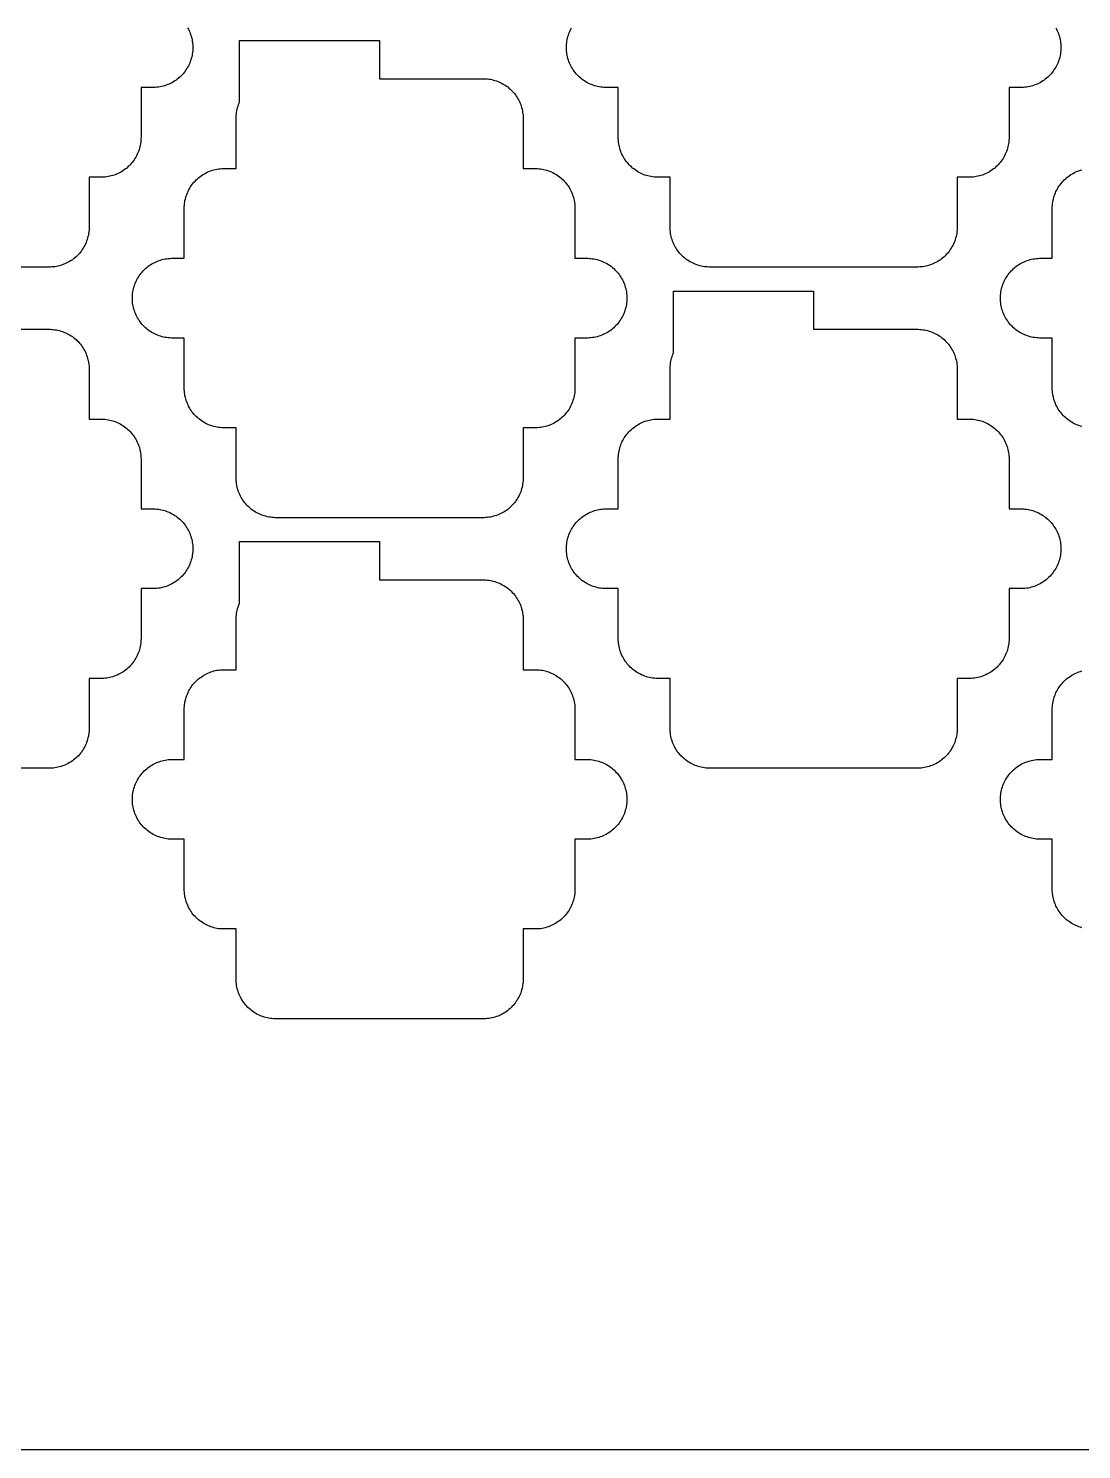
# Model space of a CAD drawing. Extents: x -49 to 54, y -38 to 38.
# Drawn here: x -23.45 to -10.25, y -38 to -20.18 of the extents above; entities that cross this region are included whole.
import ezdxf

# ---------------------------------------------------------------- set-up
doc = ezdxf.new("R2010")
doc.units = 0
doc.layers.add('CONDUCTIVE_LAYER_BACK_LAYER', color=2, linetype='CONTINUOUS')
doc.layers.add('OUTLINE', color=7, linetype='CONTINUOUS')

msp = doc.modelspace()

# ---------------------------------------------------------------- linework, layer by layer
at = {"layer": 'CONDUCTIVE_LAYER_BACK_LAYER'}
for points in [[(-21.454, -20.175), (-21.444, -20.192), (-21.435, -20.21), (-21.427, -20.228), (-21.42, -20.247), (-21.413, -20.266), (-21.408, -20.285), (-21.403, -20.304), (-21.398, -20.323), (-21.395, -20.343), (-21.392, -20.363), (-21.39, -20.382), (-21.389, -20.402), (-21.388, -20.422), (-21.389, -20.442), (-21.39, -20.462), (-21.392, -20.482), (-21.395, -20.501), (-21.398, -20.521), (-21.403, -20.54), (-21.408, -20.559), (-21.413, -20.578), (-21.42, -20.597), (-21.427, -20.616), (-21.435, -20.634), (-21.444, -20.652), (-21.454, -20.669), (-21.464, -20.686), (-21.475, -20.703), (-21.486, -20.719), (-21.498, -20.735), (-21.511, -20.75), (-21.524, -20.765), (-21.538, -20.779), (-21.553, -20.793), (-21.568, -20.806), (-21.583, -20.818), (-21.599, -20.83), (-21.616, -20.841), (-21.633, -20.852), (-21.65, -20.862), (-21.668, -20.871), (-21.686, -20.879), (-21.704, -20.887), (-21.723, -20.894), (-21.741, -20.9), (-21.761, -20.905), (-21.78, -20.91), (-21.799, -20.914), (-21.819, -20.917), (-21.839, -20.92), (-21.859, -20.921), (-21.878, -20.922), (-22.038, -20.922), (-22.038, -21.548), (-22.039, -21.568), (-22.04, -21.588), (-22.042, -21.607), (-22.045, -21.627), (-22.048, -21.647), (-22.053, -21.666), (-22.058, -21.685), (-22.063, -21.704), (-22.07, -21.723), (-22.077, -21.742), (-22.085, -21.76), (-22.094, -21.778), (-22.104, -21.795), (-22.114, -21.812), (-22.125, -21.829), (-22.136, -21.845), (-22.148, -21.861), (-22.161, -21.876), (-22.174, -21.891), (-22.188, -21.905), (-22.203, -21.919), (-22.218, -21.932), (-22.233, -21.944), (-22.249, -21.956), (-22.266, -21.967), (-22.283, -21.978), (-22.3, -21.987), (-22.318, -21.997), (-22.336, -22.005), (-22.354, -22.013), (-22.373, -22.02), (-22.391, -22.026), (-22.411, -22.031), (-22.43, -22.036), (-22.449, -22.04), (-22.469, -22.043), (-22.489, -22.045), (-22.509, -22.047), (-22.528, -22.048), (-22.688, -22.048), (-22.688, -22.674), (-22.689, -22.694), (-22.69, -22.713), (-22.692, -22.733), (-22.695, -22.753), (-22.698, -22.773), (-22.703, -22.792), (-22.708, -22.811), (-22.713, -22.83), (-22.72, -22.849), (-22.727, -22.867), (-22.735, -22.886), (-22.744, -22.903), (-22.754, -22.921), (-22.764, -22.938), (-22.775, -22.955), (-22.786, -22.971), (-22.798, -22.987), (-22.811, -23.002), (-22.824, -23.017), (-22.838, -23.031), (-22.853, -23.044), (-22.868, -23.057), (-22.883, -23.07), (-22.899, -23.082), (-22.916, -23.093), (-22.933, -23.103), (-22.95, -23.113), (-22.968, -23.122), (-22.986, -23.131), (-23.004, -23.138), (-23.023, -23.145), (-23.041, -23.152), (-23.061, -23.157), (-23.08, -23.162), (-23.099, -23.166), (-23.119, -23.169), (-23.139, -23.171), (-23.159, -23.173), (-23.178, -23.174), (-25.798, -23.174)], [(-10.57, -20.175), (-10.561, -20.192), (-10.552, -20.21), (-10.544, -20.228), (-10.536, -20.247), (-10.53, -20.266), (-10.524, -20.285), (-10.519, -20.304), (-10.514, -20.323), (-10.511, -20.343), (-10.508, -20.363), (-10.506, -20.382), (-10.505, -20.402), (-10.505, -20.422), (-10.505, -20.442), (-10.506, -20.462), (-10.508, -20.482), (-10.511, -20.501), (-10.514, -20.521), (-10.519, -20.54), (-10.524, -20.559), (-10.53, -20.578), (-10.536, -20.597), (-10.544, -20.616), (-10.552, -20.634), (-10.561, -20.652), (-10.57, -20.669), (-10.58, -20.686), (-10.591, -20.703), (-10.602, -20.719), (-10.615, -20.735), (-10.627, -20.75), (-10.641, -20.765), (-10.655, -20.779), (-10.669, -20.793), (-10.684, -20.806), (-10.7, -20.818), (-10.716, -20.83), (-10.732, -20.841), (-10.749, -20.852), (-10.766, -20.862), (-10.784, -20.871), (-10.802, -20.879), (-10.82, -20.887), (-10.839, -20.894), (-10.858, -20.9), (-10.877, -20.905), (-10.896, -20.91), (-10.916, -20.914), (-10.935, -20.917), (-10.955, -20.92), (-10.975, -20.921), (-10.995, -20.922), (-11.155, -20.922), (-11.155, -21.548), (-11.155, -21.568), (-11.156, -21.588), (-11.158, -21.607), (-11.161, -21.627), (-11.164, -21.647), (-11.169, -21.666), (-11.174, -21.685), (-11.18, -21.704), (-11.186, -21.723), (-11.194, -21.742), (-11.202, -21.76), (-11.211, -21.778), (-11.22, -21.795), (-11.23, -21.812), (-11.241, -21.829), (-11.252, -21.845), (-11.265, -21.861), (-11.277, -21.876), (-11.291, -21.891), (-11.305, -21.905), (-11.319, -21.919), (-11.334, -21.932), (-11.35, -21.944), (-11.366, -21.956), (-11.382, -21.967), (-11.399, -21.978), (-11.416, -21.987), (-11.434, -21.997), (-11.452, -22.005), (-11.47, -22.013), (-11.489, -22.02), (-11.508, -22.026), (-11.527, -22.031), (-11.546, -22.036), (-11.566, -22.04), (-11.585, -22.043), (-11.605, -22.045), (-11.625, -22.047), (-11.645, -22.048), (-11.805, -22.048), (-11.805, -22.674), (-11.805, -22.694), (-11.806, -22.713), (-11.808, -22.733), (-11.811, -22.753), (-11.814, -22.773), (-11.819, -22.792), (-11.824, -22.811), (-11.83, -22.83), (-11.836, -22.849), (-11.844, -22.867), (-11.852, -22.886), (-11.861, -22.903), (-11.87, -22.921), (-11.88, -22.938), (-11.891, -22.955), (-11.902, -22.971), (-11.915, -22.987), (-11.927, -23.002), (-11.941, -23.017), (-11.955, -23.031), (-11.969, -23.044), (-11.984, -23.057), (-12, -23.07), (-12.016, -23.082), (-12.032, -23.093), (-12.049, -23.103), (-12.066, -23.113), (-12.084, -23.122), (-12.102, -23.131), (-12.12, -23.138), (-12.139, -23.145), (-12.158, -23.152), (-12.177, -23.157), (-12.196, -23.162), (-12.216, -23.166), (-12.235, -23.169), (-12.255, -23.171), (-12.275, -23.173), (-12.295, -23.174), (-14.915, -23.174), (-14.934, -23.173), (-14.954, -23.171), (-14.974, -23.169), (-14.994, -23.166), (-15.013, -23.162), (-15.032, -23.157), (-15.052, -23.152), (-15.07, -23.145), (-15.089, -23.138), (-15.107, -23.131), (-15.125, -23.122), (-15.143, -23.113), (-15.16, -23.103), (-15.177, -23.093), (-15.194, -23.082), (-15.21, -23.07), (-15.225, -23.057), (-15.24, -23.044), (-15.255, -23.031), (-15.269, -23.017), (-15.282, -23.002), (-15.295, -22.987), (-15.307, -22.971), (-15.318, -22.955), (-15.329, -22.938), (-15.339, -22.921), (-15.349, -22.903), (-15.358, -22.886), (-15.366, -22.867), (-15.373, -22.849), (-15.38, -22.83), (-15.385, -22.811), (-15.39, -22.792), (-15.395, -22.773), (-15.398, -22.753), (-15.401, -22.733), (-15.403, -22.713), (-15.404, -22.694), (-15.405, -22.674), (-15.405, -22.048), (-15.565, -22.048), (-15.584, -22.047), (-15.604, -22.045), (-15.624, -22.043), (-15.644, -22.04), (-15.663, -22.036), (-15.682, -22.031), (-15.702, -22.026), (-15.72, -22.02), (-15.739, -22.013), (-15.757, -22.005), (-15.775, -21.997), (-15.793, -21.987), (-15.81, -21.978), (-15.827, -21.967), (-15.844, -21.956), (-15.86, -21.944), (-15.875, -21.932), (-15.89, -21.919), (-15.905, -21.905), (-15.919, -21.891), (-15.932, -21.876), (-15.945, -21.861), (-15.957, -21.845), (-15.968, -21.829), (-15.979, -21.812), (-15.989, -21.795), (-15.999, -21.778), (-16.008, -21.76), (-16.016, -21.742), (-16.023, -21.723), (-16.03, -21.704), (-16.035, -21.685), (-16.04, -21.666), (-16.045, -21.647), (-16.048, -21.627), (-16.051, -21.607), (-16.053, -21.588), (-16.054, -21.568), (-16.055, -21.548), (-16.055, -20.922), (-16.215, -20.922), (-16.234, -20.921), (-16.254, -20.92), (-16.274, -20.917), (-16.294, -20.914), (-16.313, -20.91), (-16.332, -20.905), (-16.352, -20.9), (-16.37, -20.894), (-16.389, -20.887), (-16.407, -20.879), (-16.425, -20.871), (-16.443, -20.862), (-16.46, -20.852), (-16.477, -20.841), (-16.494, -20.83), (-16.51, -20.818), (-16.525, -20.806), (-16.54, -20.793), (-16.555, -20.779), (-16.569, -20.765), (-16.582, -20.75), (-16.595, -20.735), (-16.607, -20.719), (-16.618, -20.703), (-16.629, -20.686), (-16.639, -20.669), (-16.649, -20.652), (-16.658, -20.634), (-16.666, -20.616), (-16.673, -20.597), (-16.68, -20.578), (-16.685, -20.559), (-16.69, -20.54), (-16.695, -20.521), (-16.698, -20.501), (-16.701, -20.482), (-16.703, -20.462), (-16.704, -20.442), (-16.705, -20.422), (-16.704, -20.402), (-16.703, -20.382), (-16.701, -20.363), (-16.698, -20.343), (-16.695, -20.323), (-16.69, -20.304), (-16.685, -20.285), (-16.68, -20.266), (-16.673, -20.247), (-16.666, -20.228), (-16.658, -20.21), (-16.649, -20.192), (-16.639, -20.175)], [(-10.241, -25.173), (-10.26, -25.168), (-10.279, -25.161), (-10.297, -25.155), (-10.316, -25.147), (-10.334, -25.138), (-10.351, -25.129), (-10.369, -25.119), (-10.385, -25.109), (-10.402, -25.098), (-10.418, -25.086), (-10.433, -25.074), (-10.448, -25.06), (-10.463, -25.047), (-10.477, -25.033), (-10.49, -25.018), (-10.503, -25.003), (-10.515, -24.987), (-10.526, -24.971), (-10.537, -24.954), (-10.547, -24.937), (-10.557, -24.919), (-10.566, -24.902), (-10.574, -24.883), (-10.581, -24.865), (-10.588, -24.846), (-10.594, -24.827), (-10.599, -24.808), (-10.603, -24.789), (-10.606, -24.769), (-10.609, -24.749), (-10.611, -24.729), (-10.612, -24.71), (-10.613, -24.69), (-10.613, -24.064), (-10.773, -24.064), (-10.793, -24.063), (-10.812, -24.061), (-10.832, -24.059), (-10.852, -24.056), (-10.871, -24.052), (-10.891, -24.047), (-10.91, -24.042), (-10.929, -24.036), (-10.947, -24.029), (-10.966, -24.021), (-10.984, -24.013), (-11.001, -24.003), (-11.019, -23.994), (-11.035, -23.983), (-11.052, -23.972), (-11.068, -23.96), (-11.083, -23.948), (-11.098, -23.935), (-11.113, -23.921), (-11.127, -23.907), (-11.14, -23.892), (-11.153, -23.877), (-11.165, -23.861), (-11.176, -23.845), (-11.187, -23.828), (-11.197, -23.811), (-11.207, -23.794), (-11.216, -23.776), (-11.224, -23.758), (-11.231, -23.739), (-11.238, -23.72), (-11.244, -23.701), (-11.249, -23.682), (-11.253, -23.663), (-11.256, -23.643), (-11.259, -23.623), (-11.261, -23.604), (-11.262, -23.584), (-11.263, -23.564), (-11.262, -23.544), (-11.261, -23.524), (-11.259, -23.504), (-11.256, -23.485), (-11.253, -23.465), (-11.249, -23.446), (-11.244, -23.427), (-11.238, -23.408), (-11.231, -23.389), (-11.224, -23.37), (-11.216, -23.352), (-11.207, -23.334), (-11.197, -23.317), (-11.187, -23.3), (-11.176, -23.283), (-11.165, -23.267), (-11.153, -23.251), (-11.14, -23.236), (-11.127, -23.221), (-11.113, -23.207), (-11.098, -23.193), (-11.083, -23.18), (-11.068, -23.168), (-11.052, -23.156), (-11.035, -23.145), (-11.019, -23.134), (-11.001, -23.124), (-10.984, -23.115), (-10.966, -23.107), (-10.947, -23.099), (-10.929, -23.092), (-10.91, -23.086), (-10.891, -23.081), (-10.871, -23.076), (-10.852, -23.072), (-10.832, -23.069), (-10.812, -23.066), (-10.793, -23.065), (-10.773, -23.064), (-10.613, -23.064), (-10.613, -22.438), (-10.612, -22.418), (-10.611, -22.398), (-10.609, -22.379), (-10.606, -22.359), (-10.603, -22.339), (-10.599, -22.32), (-10.594, -22.301), (-10.588, -22.282), (-10.581, -22.263), (-10.574, -22.244), (-10.566, -22.226), (-10.557, -22.208), (-10.547, -22.191), (-10.537, -22.174), (-10.526, -22.157), (-10.515, -22.141), (-10.503, -22.125), (-10.49, -22.11), (-10.477, -22.095), (-10.463, -22.081), (-10.448, -22.067), (-10.433, -22.054), (-10.418, -22.042), (-10.402, -22.03), (-10.385, -22.019), (-10.369, -22.008), (-10.351, -21.999), (-10.334, -21.989), (-10.316, -21.981), (-10.297, -21.973), (-10.279, -21.966), (-10.26, -21.96), (-10.241, -21.955)], [(-24.488, -23.954), (-23.178, -23.954), (-23.159, -23.955), (-23.139, -23.957), (-23.119, -23.959), (-23.099, -23.962), (-23.08, -23.966), (-23.061, -23.971), (-23.041, -23.976), (-23.023, -23.982), (-23.004, -23.989), (-22.986, -23.997), (-22.968, -24.006), (-22.95, -24.015), (-22.933, -24.024), (-22.916, -24.035), (-22.899, -24.046), (-22.883, -24.058), (-22.868, -24.07), (-22.853, -24.083), (-22.838, -24.097), (-22.824, -24.111), (-22.811, -24.126), (-22.798, -24.141), (-22.786, -24.157), (-22.775, -24.173), (-22.764, -24.19), (-22.754, -24.207), (-22.744, -24.224), (-22.735, -24.242), (-22.727, -24.26), (-22.72, -24.279), (-22.713, -24.298), (-22.708, -24.317), (-22.703, -24.336), (-22.698, -24.355), (-22.695, -24.375), (-22.692, -24.395), (-22.69, -24.414), (-22.689, -24.434), (-22.688, -24.454), (-22.688, -25.08), (-22.528, -25.08), (-22.509, -25.081), (-22.489, -25.082), (-22.469, -25.085), (-22.449, -25.088), (-22.43, -25.092), (-22.411, -25.097), (-22.391, -25.102), (-22.373, -25.108), (-22.354, -25.115), (-22.336, -25.123), (-22.318, -25.131), (-22.3, -25.14), (-22.283, -25.15), (-22.266, -25.161), (-22.249, -25.172), (-22.233, -25.184), (-22.218, -25.196), (-22.203, -25.209), (-22.188, -25.223), (-22.174, -25.237), (-22.161, -25.252), (-22.148, -25.267), (-22.136, -25.283), (-22.125, -25.299), (-22.114, -25.316), (-22.104, -25.333), (-22.094, -25.35), (-22.085, -25.368), (-22.077, -25.386), (-22.07, -25.405), (-22.063, -25.424), (-22.058, -25.443), (-22.053, -25.462), (-22.048, -25.481), (-22.045, -25.501), (-22.042, -25.52), (-22.04, -25.54), (-22.039, -25.56), (-22.038, -25.58), (-22.038, -26.206), (-21.878, -26.206), (-21.859, -26.207), (-21.839, -26.208), (-21.819, -26.211), (-21.799, -26.214), (-21.78, -26.218), (-21.761, -26.222), (-21.741, -26.228), (-21.723, -26.234), (-21.704, -26.241), (-21.686, -26.249), (-21.668, -26.257), (-21.65, -26.266), (-21.633, -26.276), (-21.616, -26.287), (-21.599, -26.298), (-21.583, -26.31), (-21.568, -26.322), (-21.553, -26.335), (-21.538, -26.349), (-21.524, -26.363), (-21.511, -26.378), (-21.498, -26.393), (-21.486, -26.409), (-21.475, -26.425), (-21.464, -26.442), (-21.454, -26.459), (-21.444, -26.476), (-21.435, -26.494), (-21.427, -26.512), (-21.42, -26.531), (-21.413, -26.549), (-21.408, -26.568), (-21.403, -26.588), (-21.398, -26.607), (-21.395, -26.627), (-21.392, -26.646), (-21.39, -26.666), (-21.389, -26.686), (-21.388, -26.706), (-21.389, -26.726), (-21.39, -26.746), (-21.392, -26.765), (-21.395, -26.785), (-21.398, -26.805), (-21.403, -26.824), (-21.408, -26.843), (-21.413, -26.862), (-21.42, -26.881), (-21.427, -26.899), (-21.435, -26.918), (-21.444, -26.935), (-21.454, -26.953), (-21.464, -26.97), (-21.475, -26.987), (-21.486, -27.003), (-21.498, -27.019), (-21.511, -27.034), (-21.524, -27.049), (-21.538, -27.063), (-21.553, -27.076), (-21.568, -27.09), (-21.583, -27.102), (-21.599, -27.114), (-21.616, -27.125), (-21.633, -27.135), (-21.65, -27.145), (-21.668, -27.154), (-21.686, -27.163), (-21.704, -27.171), (-21.723, -27.178), (-21.741, -27.184), (-21.761, -27.189), (-21.78, -27.194), (-21.799, -27.198), (-21.819, -27.201), (-21.839, -27.203), (-21.859, -27.205), (-21.878, -27.206), (-22.038, -27.206), (-22.038, -27.832), (-22.039, -27.852), (-22.04, -27.871), (-22.042, -27.891), (-22.045, -27.911), (-22.048, -27.93), (-22.053, -27.95), (-22.058, -27.969), (-22.063, -27.988), (-22.07, -28.007), (-22.077, -28.025), (-22.085, -28.043), (-22.094, -28.061), (-22.104, -28.079), (-22.114, -28.096), (-22.125, -28.113), (-22.136, -28.129), (-22.148, -28.144), (-22.161, -28.16), (-22.174, -28.174), (-22.188, -28.189), (-22.203, -28.202), (-22.218, -28.215), (-22.233, -28.228), (-22.249, -28.24), (-22.266, -28.251), (-22.283, -28.261), (-22.3, -28.271), (-22.318, -28.28), (-22.336, -28.289), (-22.354, -28.296), (-22.373, -28.303), (-22.391, -28.31), (-22.411, -28.315), (-22.43, -28.32), (-22.449, -28.324), (-22.469, -28.327), (-22.489, -28.329), (-22.509, -28.331), (-22.528, -28.332), (-22.688, -28.332), (-22.688, -28.957), (-22.689, -28.977), (-22.69, -28.997), (-22.692, -29.017), (-22.695, -29.037), (-22.698, -29.056), (-22.703, -29.076), (-22.708, -29.095), (-22.713, -29.114), (-22.72, -29.133), (-22.727, -29.151), (-22.735, -29.169), (-22.744, -29.187), (-22.754, -29.205), (-22.764, -29.222), (-22.775, -29.238), (-22.786, -29.255), (-22.798, -29.27), (-22.811, -29.286), (-22.824, -29.3), (-22.838, -29.315), (-22.853, -29.328), (-22.868, -29.341), (-22.883, -29.354), (-22.899, -29.365), (-22.916, -29.377), (-22.933, -29.387), (-22.95, -29.397), (-22.968, -29.406), (-22.986, -29.415), (-23.004, -29.422), (-23.023, -29.429), (-23.041, -29.435), (-23.061, -29.441), (-23.08, -29.446), (-23.099, -29.449), (-23.119, -29.453), (-23.139, -29.455), (-23.159, -29.457), (-23.178, -29.457), (-25.798, -29.457)], [(-10.241, -31.457), (-10.26, -31.451), (-10.279, -31.445), (-10.297, -31.438), (-10.316, -31.431), (-10.334, -31.422), (-10.351, -31.413), (-10.369, -31.403), (-10.385, -31.393), (-10.402, -31.381), (-10.418, -31.37), (-10.433, -31.357), (-10.448, -31.344), (-10.463, -31.331), (-10.477, -31.316), (-10.49, -31.302), (-10.503, -31.286), (-10.515, -31.271), (-10.526, -31.254), (-10.537, -31.238), (-10.547, -31.221), (-10.557, -31.203), (-10.566, -31.185), (-10.574, -31.167), (-10.581, -31.149), (-10.588, -31.13), (-10.594, -31.111), (-10.599, -31.092), (-10.603, -31.072), (-10.606, -31.053), (-10.609, -31.033), (-10.611, -31.013), (-10.612, -30.993), (-10.613, -30.973), (-10.613, -30.348), (-10.773, -30.348), (-10.793, -30.347), (-10.812, -30.345), (-10.832, -30.343), (-10.852, -30.34), (-10.871, -30.336), (-10.891, -30.331), (-10.91, -30.326), (-10.929, -30.319), (-10.947, -30.312), (-10.966, -30.305), (-10.984, -30.296), (-11.001, -30.287), (-11.019, -30.277), (-11.035, -30.267), (-11.052, -30.256), (-11.068, -30.244), (-11.083, -30.231), (-11.098, -30.218), (-11.113, -30.205), (-11.127, -30.191), (-11.14, -30.176), (-11.153, -30.161), (-11.165, -30.145), (-11.176, -30.129), (-11.187, -30.112), (-11.197, -30.095), (-11.207, -30.077), (-11.216, -30.059), (-11.224, -30.041), (-11.231, -30.023), (-11.238, -30.004), (-11.244, -29.985), (-11.249, -29.966), (-11.253, -29.946), (-11.256, -29.927), (-11.259, -29.907), (-11.261, -29.887), (-11.262, -29.868), (-11.263, -29.848), (-11.262, -29.828), (-11.261, -29.808), (-11.259, -29.788), (-11.256, -29.768), (-11.253, -29.749), (-11.249, -29.729), (-11.244, -29.71), (-11.238, -29.691), (-11.231, -29.672), (-11.224, -29.654), (-11.216, -29.636), (-11.207, -29.618), (-11.197, -29.601), (-11.187, -29.583), (-11.176, -29.567), (-11.165, -29.551), (-11.153, -29.535), (-11.14, -29.52), (-11.127, -29.505), (-11.113, -29.491), (-11.098, -29.477), (-11.083, -29.464), (-11.068, -29.451), (-11.052, -29.44), (-11.035, -29.429), (-11.019, -29.418), (-11.001, -29.408), (-10.984, -29.399), (-10.966, -29.391), (-10.947, -29.383), (-10.929, -29.376), (-10.91, -29.37), (-10.891, -29.364), (-10.871, -29.36), (-10.852, -29.356), (-10.832, -29.352), (-10.812, -29.35), (-10.793, -29.349), (-10.773, -29.348), (-10.613, -29.348), (-10.613, -28.722), (-10.612, -28.702), (-10.611, -28.682), (-10.609, -28.662), (-10.606, -28.643), (-10.603, -28.623), (-10.599, -28.604), (-10.594, -28.584), (-10.588, -28.565), (-10.581, -28.547), (-10.574, -28.528), (-10.566, -28.51), (-10.557, -28.492), (-10.547, -28.475), (-10.537, -28.458), (-10.526, -28.441), (-10.515, -28.425), (-10.503, -28.409), (-10.49, -28.394), (-10.477, -28.379), (-10.463, -28.365), (-10.448, -28.351), (-10.433, -28.338), (-10.418, -28.326), (-10.402, -28.314), (-10.385, -28.303), (-10.369, -28.292), (-10.351, -28.282), (-10.334, -28.273), (-10.316, -28.265), (-10.297, -28.257), (-10.279, -28.25), (-10.26, -28.244), (-10.241, -28.238)]]:
    msp.add_lwpolyline(points, dxfattribs=at)
for points in [[(-17.247, -25.816), (-17.247, -25.835), (-17.248, -25.855), (-17.25, -25.875), (-17.253, -25.895), (-17.256, -25.914), (-17.261, -25.934), (-17.266, -25.953), (-17.272, -25.972), (-17.278, -25.991), (-17.286, -26.009), (-17.294, -26.027), (-17.302, -26.045), (-17.312, -26.063), (-17.322, -26.08), (-17.333, -26.096), (-17.344, -26.113), (-17.356, -26.128), (-17.369, -26.144), (-17.383, -26.158), (-17.396, -26.173), (-17.411, -26.186), (-17.426, -26.199), (-17.441, -26.212), (-17.457, -26.224), (-17.474, -26.235), (-17.491, -26.245), (-17.508, -26.255), (-17.526, -26.264), (-17.544, -26.273), (-17.562, -26.28), (-17.581, -26.287), (-17.6, -26.294), (-17.619, -26.299), (-17.638, -26.304), (-17.658, -26.308), (-17.677, -26.311), (-17.697, -26.313), (-17.717, -26.315), (-17.737, -26.316), (-20.356, -26.316), (-20.376, -26.315), (-20.396, -26.313), (-20.416, -26.311), (-20.436, -26.308), (-20.455, -26.304), (-20.474, -26.299), (-20.493, -26.294), (-20.512, -26.287), (-20.531, -26.28), (-20.549, -26.273), (-20.567, -26.264), (-20.585, -26.255), (-20.602, -26.245), (-20.619, -26.235), (-20.636, -26.224), (-20.652, -26.212), (-20.667, -26.199), (-20.682, -26.186), (-20.697, -26.173), (-20.71, -26.158), (-20.724, -26.144), (-20.737, -26.128), (-20.749, -26.113), (-20.76, -26.096), (-20.771, -26.08), (-20.781, -26.063), (-20.791, -26.045), (-20.799, -26.027), (-20.807, -26.009), (-20.815, -25.991), (-20.821, -25.972), (-20.827, -25.953), (-20.832, -25.934), (-20.837, -25.914), (-20.84, -25.895), (-20.843, -25.875), (-20.845, -25.855), (-20.846, -25.835), (-20.847, -25.816), (-20.847, -25.19), (-21.006, -25.19), (-21.026, -25.189), (-21.046, -25.187), (-21.066, -25.185), (-21.086, -25.182), (-21.105, -25.178), (-21.124, -25.173), (-21.143, -25.168), (-21.162, -25.161), (-21.181, -25.155), (-21.199, -25.147), (-21.217, -25.138), (-21.235, -25.129), (-21.252, -25.119), (-21.269, -25.109), (-21.286, -25.098), (-21.302, -25.086), (-21.317, -25.074), (-21.332, -25.06), (-21.347, -25.047), (-21.36, -25.033), (-21.374, -25.018), (-21.387, -25.003), (-21.399, -24.987), (-21.41, -24.971), (-21.421, -24.954), (-21.431, -24.937), (-21.441, -24.919), (-21.449, -24.902), (-21.457, -24.883), (-21.465, -24.865), (-21.471, -24.846), (-21.477, -24.827), (-21.482, -24.808), (-21.487, -24.789), (-21.49, -24.769), (-21.493, -24.749), (-21.495, -24.729), (-21.496, -24.71), (-21.497, -24.69), (-21.497, -24.064), (-21.656, -24.064), (-21.676, -24.063), (-21.696, -24.061), (-21.716, -24.059), (-21.736, -24.056), (-21.755, -24.052), (-21.774, -24.047), (-21.793, -24.042), (-21.812, -24.036), (-21.831, -24.029), (-21.849, -24.021), (-21.867, -24.013), (-21.885, -24.003), (-21.902, -23.994), (-21.919, -23.983), (-21.936, -23.972), (-21.952, -23.96), (-21.967, -23.948), (-21.982, -23.935), (-21.997, -23.921), (-22.01, -23.907), (-22.024, -23.892), (-22.037, -23.877), (-22.049, -23.861), (-22.06, -23.845), (-22.071, -23.828), (-22.081, -23.811), (-22.091, -23.794), (-22.099, -23.776), (-22.107, -23.758), (-22.115, -23.739), (-22.121, -23.72), (-22.127, -23.701), (-22.132, -23.682), (-22.137, -23.663), (-22.14, -23.643), (-22.143, -23.623), (-22.145, -23.604), (-22.146, -23.584), (-22.147, -23.564), (-22.146, -23.544), (-22.145, -23.524), (-22.143, -23.504), (-22.14, -23.485), (-22.137, -23.465), (-22.132, -23.446), (-22.127, -23.427), (-22.121, -23.408), (-22.115, -23.389), (-22.107, -23.37), (-22.099, -23.352), (-22.091, -23.334), (-22.081, -23.317), (-22.071, -23.3), (-22.06, -23.283), (-22.049, -23.267), (-22.037, -23.251), (-22.024, -23.236), (-22.01, -23.221), (-21.997, -23.207), (-21.982, -23.193), (-21.967, -23.18), (-21.952, -23.168), (-21.936, -23.156), (-21.919, -23.145), (-21.902, -23.134), (-21.885, -23.124), (-21.867, -23.115), (-21.849, -23.107), (-21.831, -23.099), (-21.812, -23.092), (-21.793, -23.086), (-21.774, -23.081), (-21.755, -23.076), (-21.736, -23.072), (-21.716, -23.069), (-21.696, -23.066), (-21.676, -23.065), (-21.656, -23.064), (-21.497, -23.064), (-21.497, -22.438), (-21.496, -22.418), (-21.495, -22.398), (-21.493, -22.379), (-21.49, -22.359), (-21.487, -22.339), (-21.482, -22.32), (-21.477, -22.301), (-21.471, -22.282), (-21.465, -22.263), (-21.457, -22.244), (-21.449, -22.226), (-21.441, -22.208), (-21.431, -22.191), (-21.421, -22.174), (-21.41, -22.157), (-21.399, -22.141), (-21.387, -22.125), (-21.374, -22.11), (-21.36, -22.095), (-21.347, -22.081), (-21.332, -22.067), (-21.317, -22.054), (-21.302, -22.042), (-21.286, -22.03), (-21.269, -22.019), (-21.252, -22.008), (-21.235, -21.999), (-21.217, -21.989), (-21.199, -21.981), (-21.181, -21.973), (-21.162, -21.966), (-21.143, -21.96), (-21.124, -21.955), (-21.105, -21.95), (-21.086, -21.946), (-21.066, -21.943), (-21.046, -21.941), (-21.026, -21.939), (-21.006, -21.938), (-20.847, -21.938), (-20.847, -21.312), (-20.846, -21.292), (-20.845, -21.273), (-20.843, -21.253), (-20.84, -21.233), (-20.837, -21.214), (-20.832, -21.194), (-20.827, -21.175), (-20.821, -21.156), (-20.815, -21.137), (-20.807, -21.119), (-20.803, -21.109), (-20.803, -20.332), (-19.047, -20.332), (-19.047, -20.812), (-17.737, -20.812), (-17.717, -20.813), (-17.697, -20.815), (-17.677, -20.817), (-17.658, -20.82), (-17.638, -20.824), (-17.619, -20.829), (-17.6, -20.834), (-17.581, -20.841), (-17.562, -20.848), (-17.544, -20.855), (-17.526, -20.864), (-17.508, -20.873), (-17.491, -20.883), (-17.474, -20.893), (-17.457, -20.904), (-17.441, -20.916), (-17.426, -20.929), (-17.411, -20.942), (-17.396, -20.955), (-17.383, -20.969), (-17.369, -20.984), (-17.356, -20.999), (-17.344, -21.015), (-17.333, -21.031), (-17.322, -21.048), (-17.312, -21.065), (-17.302, -21.083), (-17.294, -21.1), (-17.286, -21.119), (-17.278, -21.137), (-17.272, -21.156), (-17.266, -21.175), (-17.261, -21.194), (-17.256, -21.214), (-17.253, -21.233), (-17.25, -21.253), (-17.248, -21.273), (-17.247, -21.292), (-17.247, -21.312), (-17.247, -21.938), (-17.087, -21.938), (-17.067, -21.939), (-17.047, -21.941), (-17.027, -21.943), (-17.008, -21.946), (-16.988, -21.95), (-16.969, -21.955), (-16.95, -21.96), (-16.931, -21.966), (-16.912, -21.973), (-16.894, -21.981), (-16.876, -21.989), (-16.858, -21.999), (-16.841, -22.008), (-16.824, -22.019), (-16.807, -22.03), (-16.791, -22.042), (-16.776, -22.054), (-16.761, -22.067), (-16.746, -22.081), (-16.733, -22.095), (-16.719, -22.11), (-16.706, -22.125), (-16.694, -22.141), (-16.683, -22.157), (-16.672, -22.174), (-16.662, -22.191), (-16.652, -22.208), (-16.644, -22.226), (-16.636, -22.244), (-16.628, -22.263), (-16.622, -22.282), (-16.616, -22.301), (-16.611, -22.32), (-16.606, -22.339), (-16.603, -22.359), (-16.6, -22.379), (-16.598, -22.398), (-16.597, -22.418), (-16.597, -22.438), (-16.597, -23.064), (-16.437, -23.064), (-16.417, -23.065), (-16.397, -23.066), (-16.377, -23.069), (-16.358, -23.072), (-16.338, -23.076), (-16.319, -23.081), (-16.3, -23.086), (-16.281, -23.092), (-16.262, -23.099), (-16.244, -23.107), (-16.226, -23.115), (-16.208, -23.124), (-16.191, -23.134), (-16.174, -23.145), (-16.157, -23.156), (-16.141, -23.168), (-16.126, -23.18), (-16.111, -23.193), (-16.096, -23.207), (-16.083, -23.221), (-16.069, -23.236), (-16.056, -23.251), (-16.044, -23.267), (-16.033, -23.283), (-16.022, -23.3), (-16.012, -23.317), (-16.002, -23.334), (-15.994, -23.352), (-15.986, -23.37), (-15.978, -23.389), (-15.972, -23.408), (-15.966, -23.427), (-15.961, -23.446), (-15.956, -23.465), (-15.953, -23.485), (-15.95, -23.504), (-15.948, -23.524), (-15.947, -23.544), (-15.947, -23.564), (-15.947, -23.584), (-15.948, -23.604), (-15.95, -23.623), (-15.953, -23.643), (-15.956, -23.663), (-15.961, -23.682), (-15.966, -23.701), (-15.972, -23.72), (-15.978, -23.739), (-15.986, -23.758), (-15.994, -23.776), (-16.002, -23.794), (-16.012, -23.811), (-16.022, -23.828), (-16.033, -23.845), (-16.044, -23.861), (-16.056, -23.877), (-16.069, -23.892), (-16.083, -23.907), (-16.096, -23.921), (-16.111, -23.935), (-16.126, -23.948), (-16.141, -23.96), (-16.157, -23.972), (-16.174, -23.983), (-16.191, -23.994), (-16.208, -24.003), (-16.226, -24.013), (-16.244, -24.021), (-16.262, -24.029), (-16.281, -24.036), (-16.3, -24.042), (-16.319, -24.047), (-16.338, -24.052), (-16.358, -24.056), (-16.377, -24.059), (-16.397, -24.061), (-16.417, -24.063), (-16.437, -24.064), (-16.597, -24.064), (-16.597, -24.69), (-16.597, -24.71), (-16.598, -24.729), (-16.6, -24.749), (-16.603, -24.769), (-16.606, -24.789), (-16.611, -24.808), (-16.616, -24.827), (-16.622, -24.846), (-16.628, -24.865), (-16.636, -24.883), (-16.644, -24.902), (-16.652, -24.919), (-16.662, -24.937), (-16.672, -24.954), (-16.683, -24.971), (-16.694, -24.987), (-16.706, -25.003), (-16.719, -25.018), (-16.733, -25.033), (-16.746, -25.047), (-16.761, -25.06), (-16.776, -25.074), (-16.791, -25.086), (-16.807, -25.098), (-16.824, -25.109), (-16.841, -25.119), (-16.858, -25.129), (-16.876, -25.138), (-16.894, -25.147), (-16.912, -25.155), (-16.931, -25.161), (-16.95, -25.168), (-16.969, -25.173), (-16.988, -25.178), (-17.008, -25.182), (-17.027, -25.185), (-17.047, -25.187), (-17.067, -25.189), (-17.087, -25.19), (-17.247, -25.19)], [(-11.805, -28.957), (-11.805, -28.977), (-11.806, -28.997), (-11.808, -29.017), (-11.811, -29.037), (-11.814, -29.056), (-11.819, -29.076), (-11.824, -29.095), (-11.83, -29.114), (-11.836, -29.133), (-11.844, -29.151), (-11.852, -29.169), (-11.861, -29.187), (-11.87, -29.205), (-11.88, -29.222), (-11.891, -29.238), (-11.902, -29.255), (-11.915, -29.27), (-11.927, -29.286), (-11.941, -29.3), (-11.955, -29.315), (-11.969, -29.328), (-11.984, -29.341), (-12, -29.354), (-12.016, -29.365), (-12.032, -29.377), (-12.049, -29.387), (-12.066, -29.397), (-12.084, -29.406), (-12.102, -29.415), (-12.12, -29.422), (-12.139, -29.429), (-12.158, -29.435), (-12.177, -29.441), (-12.196, -29.446), (-12.216, -29.449), (-12.235, -29.453), (-12.255, -29.455), (-12.275, -29.457), (-12.295, -29.457), (-14.915, -29.457), (-14.934, -29.457), (-14.954, -29.455), (-14.974, -29.453), (-14.994, -29.449), (-15.013, -29.446), (-15.032, -29.441), (-15.052, -29.435), (-15.07, -29.429), (-15.089, -29.422), (-15.107, -29.415), (-15.125, -29.406), (-15.143, -29.397), (-15.16, -29.387), (-15.177, -29.377), (-15.194, -29.365), (-15.21, -29.354), (-15.225, -29.341), (-15.24, -29.328), (-15.255, -29.315), (-15.269, -29.3), (-15.282, -29.286), (-15.295, -29.27), (-15.307, -29.255), (-15.318, -29.238), (-15.329, -29.222), (-15.339, -29.205), (-15.349, -29.187), (-15.358, -29.169), (-15.366, -29.151), (-15.373, -29.133), (-15.38, -29.114), (-15.385, -29.095), (-15.39, -29.076), (-15.395, -29.056), (-15.398, -29.037), (-15.401, -29.017), (-15.403, -28.997), (-15.404, -28.977), (-15.405, -28.957), (-15.405, -28.332), (-15.565, -28.332), (-15.584, -28.331), (-15.604, -28.329), (-15.624, -28.327), (-15.644, -28.324), (-15.663, -28.32), (-15.682, -28.315), (-15.702, -28.31), (-15.72, -28.303), (-15.739, -28.296), (-15.757, -28.289), (-15.775, -28.28), (-15.793, -28.271), (-15.81, -28.261), (-15.827, -28.251), (-15.844, -28.24), (-15.86, -28.228), (-15.875, -28.215), (-15.89, -28.202), (-15.905, -28.189), (-15.919, -28.174), (-15.932, -28.16), (-15.945, -28.144), (-15.957, -28.129), (-15.968, -28.113), (-15.979, -28.096), (-15.989, -28.079), (-15.999, -28.061), (-16.008, -28.043), (-16.016, -28.025), (-16.023, -28.007), (-16.03, -27.988), (-16.035, -27.969), (-16.04, -27.95), (-16.045, -27.93), (-16.048, -27.911), (-16.051, -27.891), (-16.053, -27.871), (-16.054, -27.852), (-16.055, -27.832), (-16.055, -27.206), (-16.215, -27.206), (-16.234, -27.205), (-16.254, -27.203), (-16.274, -27.201), (-16.294, -27.198), (-16.313, -27.194), (-16.332, -27.189), (-16.352, -27.184), (-16.37, -27.178), (-16.389, -27.171), (-16.407, -27.163), (-16.425, -27.154), (-16.443, -27.145), (-16.46, -27.135), (-16.477, -27.125), (-16.494, -27.114), (-16.51, -27.102), (-16.525, -27.09), (-16.54, -27.076), (-16.555, -27.063), (-16.569, -27.049), (-16.582, -27.034), (-16.595, -27.019), (-16.607, -27.003), (-16.618, -26.987), (-16.629, -26.97), (-16.639, -26.953), (-16.649, -26.935), (-16.658, -26.918), (-16.666, -26.899), (-16.673, -26.881), (-16.68, -26.862), (-16.685, -26.843), (-16.69, -26.824), (-16.695, -26.805), (-16.698, -26.785), (-16.701, -26.765), (-16.703, -26.746), (-16.704, -26.726), (-16.705, -26.706), (-16.704, -26.686), (-16.703, -26.666), (-16.701, -26.646), (-16.698, -26.627), (-16.695, -26.607), (-16.69, -26.588), (-16.685, -26.568), (-16.68, -26.549), (-16.673, -26.531), (-16.666, -26.512), (-16.658, -26.494), (-16.649, -26.476), (-16.639, -26.459), (-16.629, -26.442), (-16.618, -26.425), (-16.607, -26.409), (-16.595, -26.393), (-16.582, -26.378), (-16.569, -26.363), (-16.555, -26.349), (-16.54, -26.335), (-16.525, -26.322), (-16.51, -26.31), (-16.494, -26.298), (-16.477, -26.287), (-16.46, -26.276), (-16.443, -26.266), (-16.425, -26.257), (-16.407, -26.249), (-16.389, -26.241), (-16.37, -26.234), (-16.352, -26.228), (-16.332, -26.222), (-16.313, -26.218), (-16.294, -26.214), (-16.274, -26.211), (-16.254, -26.208), (-16.234, -26.207), (-16.215, -26.206), (-16.055, -26.206), (-16.055, -25.58), (-16.054, -25.56), (-16.053, -25.54), (-16.051, -25.52), (-16.048, -25.501), (-16.045, -25.481), (-16.04, -25.462), (-16.035, -25.443), (-16.03, -25.424), (-16.023, -25.405), (-16.016, -25.386), (-16.008, -25.368), (-15.999, -25.35), (-15.989, -25.333), (-15.979, -25.316), (-15.968, -25.299), (-15.957, -25.283), (-15.945, -25.267), (-15.932, -25.252), (-15.919, -25.237), (-15.905, -25.223), (-15.89, -25.209), (-15.875, -25.196), (-15.86, -25.184), (-15.844, -25.172), (-15.827, -25.161), (-15.81, -25.15), (-15.793, -25.14), (-15.775, -25.131), (-15.757, -25.123), (-15.739, -25.115), (-15.72, -25.108), (-15.702, -25.102), (-15.682, -25.097), (-15.663, -25.092), (-15.644, -25.088), (-15.624, -25.085), (-15.604, -25.082), (-15.584, -25.081), (-15.565, -25.08), (-15.405, -25.08), (-15.405, -24.454), (-15.404, -24.434), (-15.403, -24.414), (-15.401, -24.395), (-15.398, -24.375), (-15.395, -24.355), (-15.39, -24.336), (-15.385, -24.317), (-15.38, -24.298), (-15.373, -24.279), (-15.366, -24.26), (-15.362, -24.251), (-15.362, -23.474), (-13.605, -23.474), (-13.605, -23.954), (-12.295, -23.954), (-12.275, -23.955), (-12.255, -23.957), (-12.235, -23.959), (-12.216, -23.962), (-12.196, -23.966), (-12.177, -23.971), (-12.158, -23.976), (-12.139, -23.982), (-12.12, -23.989), (-12.102, -23.997), (-12.084, -24.006), (-12.066, -24.015), (-12.049, -24.024), (-12.032, -24.035), (-12.016, -24.046), (-12, -24.058), (-11.984, -24.07), (-11.969, -24.083), (-11.955, -24.097), (-11.941, -24.111), (-11.927, -24.126), (-11.915, -24.141), (-11.902, -24.157), (-11.891, -24.173), (-11.88, -24.19), (-11.87, -24.207), (-11.861, -24.224), (-11.852, -24.242), (-11.844, -24.26), (-11.836, -24.279), (-11.83, -24.298), (-11.824, -24.317), (-11.819, -24.336), (-11.814, -24.355), (-11.811, -24.375), (-11.808, -24.395), (-11.806, -24.414), (-11.805, -24.434), (-11.805, -24.454), (-11.805, -25.08), (-11.645, -25.08), (-11.625, -25.081), (-11.605, -25.082), (-11.585, -25.085), (-11.566, -25.088), (-11.546, -25.092), (-11.527, -25.097), (-11.508, -25.102), (-11.489, -25.108), (-11.47, -25.115), (-11.452, -25.123), (-11.434, -25.131), (-11.416, -25.14), (-11.399, -25.15), (-11.382, -25.161), (-11.366, -25.172), (-11.35, -25.184), (-11.334, -25.196), (-11.319, -25.209), (-11.305, -25.223), (-11.291, -25.237), (-11.277, -25.252), (-11.265, -25.267), (-11.252, -25.283), (-11.241, -25.299), (-11.23, -25.316), (-11.22, -25.333), (-11.211, -25.35), (-11.202, -25.368), (-11.194, -25.386), (-11.186, -25.405), (-11.18, -25.424), (-11.174, -25.443), (-11.169, -25.462), (-11.164, -25.481), (-11.161, -25.501), (-11.158, -25.52), (-11.156, -25.54), (-11.155, -25.56), (-11.155, -25.58), (-11.155, -26.206), (-10.995, -26.206), (-10.975, -26.207), (-10.955, -26.208), (-10.935, -26.211), (-10.916, -26.214), (-10.896, -26.218), (-10.877, -26.222), (-10.858, -26.228), (-10.839, -26.234), (-10.82, -26.241), (-10.802, -26.249), (-10.784, -26.257), (-10.766, -26.266), (-10.749, -26.276), (-10.732, -26.287), (-10.716, -26.298), (-10.7, -26.31), (-10.684, -26.322), (-10.669, -26.335), (-10.655, -26.349), (-10.641, -26.363), (-10.627, -26.378), (-10.615, -26.393), (-10.602, -26.409), (-10.591, -26.425), (-10.58, -26.442), (-10.57, -26.459), (-10.561, -26.476), (-10.552, -26.494), (-10.544, -26.512), (-10.536, -26.531), (-10.53, -26.549), (-10.524, -26.568), (-10.519, -26.588), (-10.514, -26.607), (-10.511, -26.627), (-10.508, -26.646), (-10.506, -26.666), (-10.505, -26.686), (-10.505, -26.706), (-10.505, -26.726), (-10.506, -26.746), (-10.508, -26.765), (-10.511, -26.785), (-10.514, -26.805), (-10.519, -26.824), (-10.524, -26.843), (-10.53, -26.862), (-10.536, -26.881), (-10.544, -26.899), (-10.552, -26.918), (-10.561, -26.935), (-10.57, -26.953), (-10.58, -26.97), (-10.591, -26.987), (-10.602, -27.003), (-10.615, -27.019), (-10.627, -27.034), (-10.641, -27.049), (-10.655, -27.063), (-10.669, -27.076), (-10.684, -27.09), (-10.7, -27.102), (-10.716, -27.114), (-10.732, -27.125), (-10.749, -27.135), (-10.766, -27.145), (-10.784, -27.154), (-10.802, -27.163), (-10.82, -27.171), (-10.839, -27.178), (-10.858, -27.184), (-10.877, -27.189), (-10.896, -27.194), (-10.916, -27.198), (-10.935, -27.201), (-10.955, -27.203), (-10.975, -27.205), (-10.995, -27.206), (-11.155, -27.206), (-11.155, -27.832), (-11.155, -27.852), (-11.156, -27.871), (-11.158, -27.891), (-11.161, -27.911), (-11.164, -27.93), (-11.169, -27.95), (-11.174, -27.969), (-11.18, -27.988), (-11.186, -28.007), (-11.194, -28.025), (-11.202, -28.043), (-11.211, -28.061), (-11.22, -28.079), (-11.23, -28.096), (-11.241, -28.113), (-11.252, -28.129), (-11.265, -28.144), (-11.277, -28.16), (-11.291, -28.174), (-11.305, -28.189), (-11.319, -28.202), (-11.334, -28.215), (-11.35, -28.228), (-11.366, -28.24), (-11.382, -28.251), (-11.399, -28.261), (-11.416, -28.271), (-11.434, -28.28), (-11.452, -28.289), (-11.47, -28.296), (-11.489, -28.303), (-11.508, -28.31), (-11.527, -28.315), (-11.546, -28.32), (-11.566, -28.324), (-11.585, -28.327), (-11.605, -28.329), (-11.625, -28.331), (-11.645, -28.332), (-11.805, -28.332)], [(-17.247, -32.099), (-17.247, -32.119), (-17.248, -32.139), (-17.25, -32.159), (-17.253, -32.179), (-17.256, -32.198), (-17.261, -32.217), (-17.266, -32.237), (-17.272, -32.256), (-17.278, -32.274), (-17.286, -32.293), (-17.294, -32.311), (-17.302, -32.329), (-17.312, -32.346), (-17.322, -32.364), (-17.333, -32.38), (-17.344, -32.396), (-17.356, -32.412), (-17.369, -32.427), (-17.383, -32.442), (-17.396, -32.456), (-17.411, -32.47), (-17.426, -32.483), (-17.441, -32.495), (-17.457, -32.507), (-17.474, -32.518), (-17.491, -32.529), (-17.508, -32.539), (-17.526, -32.548), (-17.544, -32.556), (-17.562, -32.564), (-17.581, -32.571), (-17.6, -32.577), (-17.619, -32.583), (-17.638, -32.587), (-17.658, -32.591), (-17.677, -32.594), (-17.697, -32.597), (-17.717, -32.598), (-17.737, -32.599), (-20.356, -32.599), (-20.376, -32.598), (-20.396, -32.597), (-20.416, -32.594), (-20.436, -32.591), (-20.455, -32.587), (-20.474, -32.583), (-20.493, -32.577), (-20.512, -32.571), (-20.531, -32.564), (-20.549, -32.556), (-20.567, -32.548), (-20.585, -32.539), (-20.602, -32.529), (-20.619, -32.518), (-20.636, -32.507), (-20.652, -32.495), (-20.667, -32.483), (-20.682, -32.47), (-20.697, -32.456), (-20.71, -32.442), (-20.724, -32.427), (-20.737, -32.412), (-20.749, -32.396), (-20.76, -32.38), (-20.771, -32.364), (-20.781, -32.346), (-20.791, -32.329), (-20.799, -32.311), (-20.807, -32.293), (-20.815, -32.274), (-20.821, -32.256), (-20.827, -32.237), (-20.832, -32.217), (-20.837, -32.198), (-20.84, -32.179), (-20.843, -32.159), (-20.845, -32.139), (-20.846, -32.119), (-20.847, -32.099), (-20.847, -31.473), (-21.006, -31.473), (-21.026, -31.473), (-21.046, -31.471), (-21.066, -31.469), (-21.086, -31.466), (-21.105, -31.462), (-21.124, -31.457), (-21.143, -31.451), (-21.162, -31.445), (-21.181, -31.438), (-21.199, -31.431), (-21.217, -31.422), (-21.235, -31.413), (-21.252, -31.403), (-21.269, -31.393), (-21.286, -31.381), (-21.302, -31.37), (-21.317, -31.357), (-21.332, -31.344), (-21.347, -31.331), (-21.36, -31.316), (-21.374, -31.302), (-21.387, -31.286), (-21.399, -31.271), (-21.41, -31.254), (-21.421, -31.238), (-21.431, -31.221), (-21.441, -31.203), (-21.449, -31.185), (-21.457, -31.167), (-21.465, -31.149), (-21.471, -31.13), (-21.477, -31.111), (-21.482, -31.092), (-21.487, -31.072), (-21.49, -31.053), (-21.493, -31.033), (-21.495, -31.013), (-21.496, -30.993), (-21.497, -30.973), (-21.497, -30.348), (-21.656, -30.348), (-21.676, -30.347), (-21.696, -30.345), (-21.716, -30.343), (-21.736, -30.34), (-21.755, -30.336), (-21.774, -30.331), (-21.793, -30.326), (-21.812, -30.319), (-21.831, -30.312), (-21.849, -30.305), (-21.867, -30.296), (-21.885, -30.287), (-21.902, -30.277), (-21.919, -30.267), (-21.936, -30.256), (-21.952, -30.244), (-21.967, -30.231), (-21.982, -30.218), (-21.997, -30.205), (-22.01, -30.191), (-22.024, -30.176), (-22.037, -30.161), (-22.049, -30.145), (-22.06, -30.129), (-22.071, -30.112), (-22.081, -30.095), (-22.091, -30.077), (-22.099, -30.059), (-22.107, -30.041), (-22.115, -30.023), (-22.121, -30.004), (-22.127, -29.985), (-22.132, -29.966), (-22.137, -29.946), (-22.14, -29.927), (-22.143, -29.907), (-22.145, -29.887), (-22.146, -29.868), (-22.147, -29.848), (-22.146, -29.828), (-22.145, -29.808), (-22.143, -29.788), (-22.14, -29.768), (-22.137, -29.749), (-22.132, -29.729), (-22.127, -29.71), (-22.121, -29.691), (-22.115, -29.672), (-22.107, -29.654), (-22.099, -29.636), (-22.091, -29.618), (-22.081, -29.601), (-22.071, -29.583), (-22.06, -29.567), (-22.049, -29.551), (-22.037, -29.535), (-22.024, -29.52), (-22.01, -29.505), (-21.997, -29.491), (-21.982, -29.477), (-21.967, -29.464), (-21.952, -29.451), (-21.936, -29.44), (-21.919, -29.429), (-21.902, -29.418), (-21.885, -29.408), (-21.867, -29.399), (-21.849, -29.391), (-21.831, -29.383), (-21.812, -29.376), (-21.793, -29.37), (-21.774, -29.364), (-21.755, -29.36), (-21.736, -29.356), (-21.716, -29.352), (-21.696, -29.35), (-21.676, -29.349), (-21.656, -29.348), (-21.497, -29.348), (-21.497, -28.722), (-21.496, -28.702), (-21.495, -28.682), (-21.493, -28.662), (-21.49, -28.643), (-21.487, -28.623), (-21.482, -28.604), (-21.477, -28.584), (-21.471, -28.565), (-21.465, -28.547), (-21.457, -28.528), (-21.449, -28.51), (-21.441, -28.492), (-21.431, -28.475), (-21.421, -28.458), (-21.41, -28.441), (-21.399, -28.425), (-21.387, -28.409), (-21.374, -28.394), (-21.36, -28.379), (-21.347, -28.365), (-21.332, -28.351), (-21.317, -28.338), (-21.302, -28.326), (-21.286, -28.314), (-21.269, -28.303), (-21.252, -28.292), (-21.235, -28.282), (-21.217, -28.273), (-21.199, -28.265), (-21.181, -28.257), (-21.162, -28.25), (-21.143, -28.244), (-21.124, -28.238), (-21.105, -28.234), (-21.086, -28.23), (-21.066, -28.227), (-21.046, -28.224), (-21.026, -28.223), (-21.006, -28.222), (-20.847, -28.222), (-20.847, -27.596), (-20.846, -27.576), (-20.845, -27.556), (-20.843, -27.536), (-20.84, -27.517), (-20.837, -27.497), (-20.832, -27.478), (-20.827, -27.459), (-20.821, -27.44), (-20.815, -27.421), (-20.807, -27.402), (-20.803, -27.393), (-20.803, -26.616), (-19.047, -26.616), (-19.047, -27.096), (-17.737, -27.096), (-17.717, -27.097), (-17.697, -27.098), (-17.677, -27.101), (-17.658, -27.104), (-17.638, -27.108), (-17.619, -27.113), (-17.6, -27.118), (-17.581, -27.124), (-17.562, -27.131), (-17.544, -27.139), (-17.526, -27.147), (-17.508, -27.157), (-17.491, -27.166), (-17.474, -27.177), (-17.457, -27.188), (-17.441, -27.2), (-17.426, -27.212), (-17.411, -27.225), (-17.396, -27.239), (-17.383, -27.253), (-17.369, -27.268), (-17.356, -27.283), (-17.344, -27.299), (-17.333, -27.315), (-17.322, -27.332), (-17.312, -27.349), (-17.302, -27.366), (-17.294, -27.384), (-17.286, -27.402), (-17.278, -27.421), (-17.272, -27.44), (-17.266, -27.459), (-17.261, -27.478), (-17.256, -27.497), (-17.253, -27.517), (-17.25, -27.536), (-17.248, -27.556), (-17.247, -27.576), (-17.247, -27.596), (-17.247, -28.222), (-17.087, -28.222), (-17.067, -28.223), (-17.047, -28.224), (-17.027, -28.227), (-17.008, -28.23), (-16.988, -28.234), (-16.969, -28.238), (-16.95, -28.244), (-16.931, -28.25), (-16.912, -28.257), (-16.894, -28.265), (-16.876, -28.273), (-16.858, -28.282), (-16.841, -28.292), (-16.824, -28.303), (-16.807, -28.314), (-16.791, -28.326), (-16.776, -28.338), (-16.761, -28.351), (-16.746, -28.365), (-16.733, -28.379), (-16.719, -28.394), (-16.706, -28.409), (-16.694, -28.425), (-16.683, -28.441), (-16.672, -28.458), (-16.662, -28.475), (-16.652, -28.492), (-16.644, -28.51), (-16.636, -28.528), (-16.628, -28.547), (-16.622, -28.565), (-16.616, -28.584), (-16.611, -28.604), (-16.606, -28.623), (-16.603, -28.643), (-16.6, -28.662), (-16.598, -28.682), (-16.597, -28.702), (-16.597, -28.722), (-16.597, -29.348), (-16.437, -29.348), (-16.417, -29.349), (-16.397, -29.35), (-16.377, -29.352), (-16.358, -29.356), (-16.338, -29.36), (-16.319, -29.364), (-16.3, -29.37), (-16.281, -29.376), (-16.262, -29.383), (-16.244, -29.391), (-16.226, -29.399), (-16.208, -29.408), (-16.191, -29.418), (-16.174, -29.429), (-16.157, -29.44), (-16.141, -29.451), (-16.126, -29.464), (-16.111, -29.477), (-16.096, -29.491), (-16.083, -29.505), (-16.069, -29.52), (-16.056, -29.535), (-16.044, -29.551), (-16.033, -29.567), (-16.022, -29.583), (-16.012, -29.601), (-16.002, -29.618), (-15.994, -29.636), (-15.986, -29.654), (-15.978, -29.672), (-15.972, -29.691), (-15.966, -29.71), (-15.961, -29.729), (-15.956, -29.749), (-15.953, -29.768), (-15.95, -29.788), (-15.948, -29.808), (-15.947, -29.828), (-15.947, -29.848), (-15.947, -29.868), (-15.948, -29.887), (-15.95, -29.907), (-15.953, -29.927), (-15.956, -29.946), (-15.961, -29.966), (-15.966, -29.985), (-15.972, -30.004), (-15.978, -30.023), (-15.986, -30.041), (-15.994, -30.059), (-16.002, -30.077), (-16.012, -30.095), (-16.022, -30.112), (-16.033, -30.129), (-16.044, -30.145), (-16.056, -30.161), (-16.069, -30.176), (-16.083, -30.191), (-16.096, -30.205), (-16.111, -30.218), (-16.126, -30.231), (-16.141, -30.244), (-16.157, -30.256), (-16.174, -30.267), (-16.191, -30.277), (-16.208, -30.287), (-16.226, -30.296), (-16.244, -30.305), (-16.262, -30.312), (-16.281, -30.319), (-16.3, -30.326), (-16.319, -30.331), (-16.338, -30.336), (-16.358, -30.34), (-16.377, -30.343), (-16.397, -30.345), (-16.417, -30.347), (-16.437, -30.348), (-16.597, -30.348), (-16.597, -30.973), (-16.597, -30.993), (-16.598, -31.013), (-16.6, -31.033), (-16.603, -31.053), (-16.606, -31.072), (-16.611, -31.092), (-16.616, -31.111), (-16.622, -31.13), (-16.628, -31.149), (-16.636, -31.167), (-16.644, -31.185), (-16.652, -31.203), (-16.662, -31.221), (-16.672, -31.238), (-16.683, -31.254), (-16.694, -31.271), (-16.706, -31.286), (-16.719, -31.302), (-16.733, -31.316), (-16.746, -31.331), (-16.761, -31.344), (-16.776, -31.357), (-16.791, -31.37), (-16.807, -31.381), (-16.824, -31.393), (-16.841, -31.403), (-16.858, -31.413), (-16.876, -31.422), (-16.894, -31.431), (-16.912, -31.438), (-16.931, -31.445), (-16.95, -31.451), (-16.969, -31.457), (-16.988, -31.462), (-17.008, -31.466), (-17.027, -31.469), (-17.047, -31.471), (-17.067, -31.473), (-17.087, -31.473), (-17.247, -31.473)]]:
    msp.add_lwpolyline(points, close=True, dxfattribs=at)
at = {"layer": 'OUTLINE'}
msp.add_lwpolyline([(-49.4, -36.45, -0.414214), (-47.85, -38), (52.85, -38, -0.414214), (54.4, -36.45), (54.4, -28), (51.4, -28), (51.4, 28), (54.4, 28), (54.4, 36.45, -0.414214), (52.85, 38), (-47.85, 38, -0.414214), (-49.4, 36.45)], format="xyb", close=True, dxfattribs=at)

doc.saveas('drawing.dxf')
